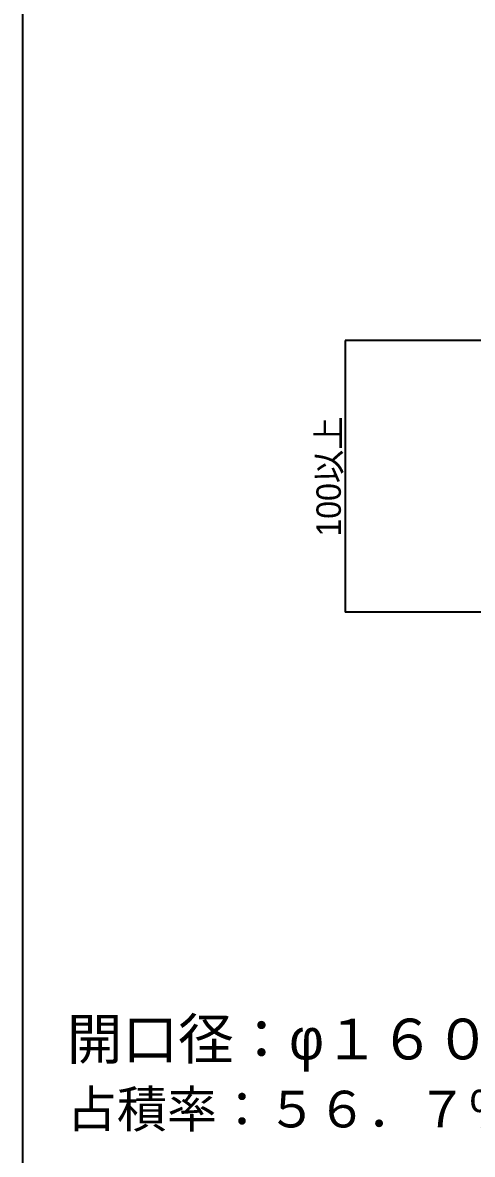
# Model space of a CAD drawing. Extents: x 443 to 1217, y -1921 to -677.
# Drawn here: x 442.7 to 475.8, y -1492.6 to -1409.4 of the extents above; entities that cross this region are included whole.
import ezdxf

# ---------------------------------------------------------------- set-up
doc = ezdxf.new("R2010")
doc.units = 0
doc.header["$MEASUREMENT"] = 0
for name, color, linetype in [('1', 7, 'CONTINUOUS'), ('25', 7, 'CONTINUOUS'), ('6', 7, 'CONTINUOUS')]:
    doc.layers.add(name, color=color, linetype=linetype)
doc.styles.get("Standard").update_dxf_attribs({"font": 'MS PGothic.ttf'})
doc.styles.add('ｽﾀｲﾙ2', font='MS PGothic.ttf')

msp = doc.modelspace()

# ---------------------------------------------------------------- linework, layer by layer
at = {"layer": '25', "color": 4}
msp.add_line((442.666, -1365.705), (442.666, -1879.993), dxfattribs=at)
at = {"layer": '6', "color": 7, "linetype": 'Continuous'}
for p, q in [((486.399, -1432.767), (466.404, -1432.767)), ((466.404, -1432.767), (466.404, -1452.747)), ((486.399, -1452.747), (466.404, -1452.747))]:
    msp.add_line(p, q, dxfattribs=at)

# ---------------------------------------------------------------- texts
at = {"layer": '1', "color": 7, "linetype": 'Continuous', "style": 'ｽﾀｲﾙ2'}
for s, height, p in [('開口径：φ１６０㎜以下', 3, (445.921, -1485.624)), ('占積率：５６．７％以下', 2.7, (445.921, -1490.624))]:
    msp.add_text(s, height=height, dxfattribs=at).set_placement(p)
at = {"layer": '6', "color": 7, "linetype": 'Continuous', "insert": (465.288, -1442.757), "char_height": 1.8, "attachment_point": 5, "rotation": 90}
msp.add_mtext('\\A1;100以上', dxfattribs=at)

doc.saveas('drawing.dxf')
